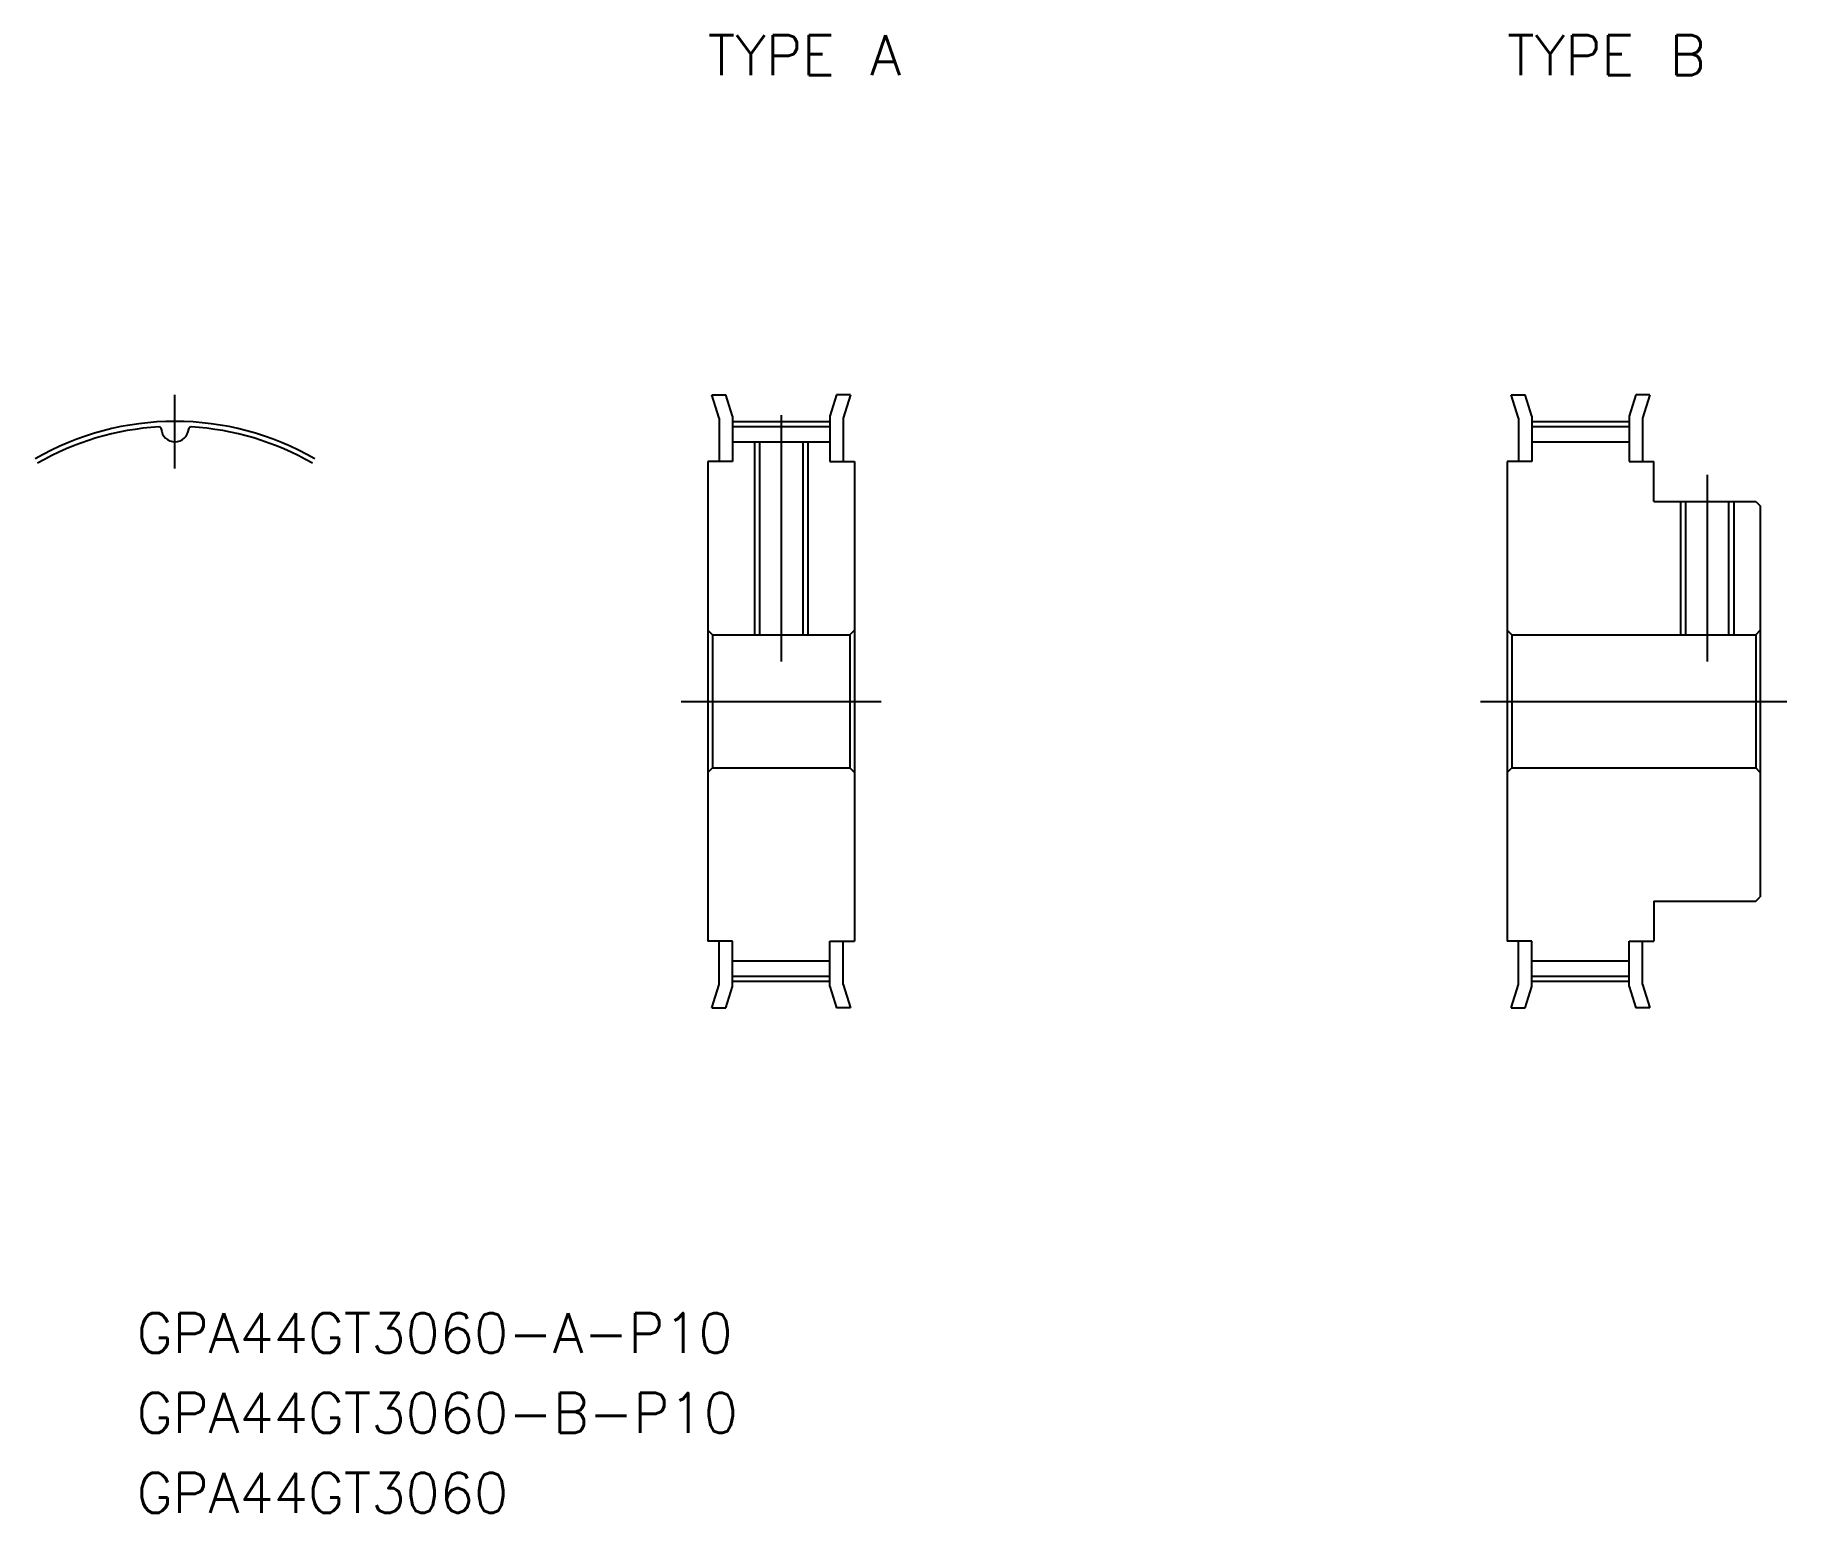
# Model space of a CAD drawing. Extents: x -11 to 121, y -61 to 50.
import ezdxf

# ---------------------------------------------------------------- set-up
doc = ezdxf.new("R2010")
doc.units = 0
doc.linetypes.add('CENTER', pattern=[50.8, 31.75, -6.35, 6.35, -6.35])
doc.layers.get('0').update_dxf_attribs({"linetype": 'CONTINUOUS'})
doc.layers.add('CENTER', color=1, linetype='CONTINUOUS')
doc.styles.get("Standard").update_dxf_attribs({"font": 'txt.shx', "height": 3, "bigfont": 'bigfont.shx'})

msp = doc.modelspace()

# ---------------------------------------------------------------- linework, layer by layer
at = {"color": 7, "linetype": 'CONTINUOUS'}
for p, q in [((40.3, 23), (41.35, 23)), ((40.85, 21.24), (40.3, 23)), ((41.85, 21.4), (41.35, 23)), ((49.65, 23), (49.15, 21.4)), ((50.7, 23), (49.65, 23)), ((50.7, 23), (50.15, 21.24)), ((100.85, 21.24), (100.3, 23)), ((100.3, 23), (101.35, 23)), ((101.85, 21.4), (101.35, 23)), ((109.65, 23), (109.15, 21.4)), ((110.7, 23), (109.65, 23)), ((110.7, 23), (110.15, 21.24)), ((40.85, 21.24), (40.85, 18)), ((41.85, 21.4), (41.85, 18)), ((49.15, 21.4), (49.15, 18)), ((50.15, 21.24), (50.15, 18)), ((100.85, 21.24), (100.85, 18)), ((101.85, 21.4), (101.85, 18)), ((109.15, 21.4), (109.15, 18)), ((110.15, 21.24), (110.15, 18)), ((41.85, 20.63), (49.15, 20.63)), ((101.85, 20.63), (109.15, 20.63)), ((41.85, 19.48), (49.15, 19.48)), ((43.88, 19.48), (43.88, 5)), ((47.12, 19.48), (47.12, 5)), ((101.85, 19.48), (109.15, 19.48)), ((40, 18), (40, -18)), ((41.85, 18), (40, 18)), ((49.15, 18), (51, 18)), ((51, 18), (51, -18)), ((100, 18), (100, -18)), ((101.85, 18), (100, 18)), ((109.15, 18), (111, 18)), ((111, 15), (111, 18)), ((111, 15), (118.66, 15)), ((113.38, 15), (113.38, 5)), ((116.62, 15), (116.62, 5)), ((118.66, 15), (119, 14.66)), ((119, 14.66), (119, -14.66)), ((40, 5.34), (40.34, 5)), ((51, 5.34), (50.66, 5)), ((100, 5.34), (100.34, 5)), ((119, 5.34), (118.66, 5)), ((40.34, 5), (50.66, 5)), ((40.34, 5), (40.34, -5)), ((50.66, 5), (50.66, -5)), ((100.34, 5), (118.66, 5)), ((100.34, 5), (100.34, -5)), ((118.66, 5), (118.66, -5)), ((40, -5.34), (40.34, -5)), ((40.34, -5), (50.66, -5)), ((51, -5.34), (50.66, -5)), ((100, -5.34), (100.34, -5)), ((100.34, -5), (118.66, -5)), ((119, -5.34), (118.66, -5)), ((111, -15), (118.66, -15)), ((111, -15), (111, -18)), ((118.66, -15), (119, -14.66)), ((41.85, -18), (40, -18)), ((40.85, -21.25), (40.85, -18)), ((41.85, -21.4), (41.85, -18)), ((49.15, -21.4), (49.15, -18)), ((49.15, -18), (51, -18)), ((50.15, -21.25), (50.15, -18)), ((101.85, -18), (100, -18)), ((100.85, -21.25), (100.85, -18)), ((101.85, -21.4), (101.85, -18)), ((109.15, -21.4), (109.15, -18)), ((109.15, -18), (111, -18)), ((110.15, -21.25), (110.15, -18)), ((41.85, -19.48), (49.15, -19.48)), ((101.85, -19.48), (109.15, -19.48)), ((41.85, -20.63), (49.15, -20.63)), ((101.85, -20.63), (109.15, -20.63)), ((40.3, -23), (40.85, -21.25)), ((41.35, -23), (41.85, -21.4)), ((49.15, -21.4), (49.65, -23)), ((50.15, -21.25), (50.7, -23)), ((100.3, -23), (100.85, -21.25)), ((101.35, -23), (101.85, -21.4)), ((109.15, -21.4), (109.65, -23)), ((110.15, -21.25), (110.7, -23)), ((40.3, -23), (41.35, -23)), ((50.7, -23), (49.65, -23)), ((100.3, -23), (101.35, -23)), ((110.7, -23), (109.65, -23))]:
    msp.add_line(p, q, dxfattribs=at)
at = {"color": 3, "linetype": 'CONTINUOUS'}
for p, q in [((43.5, 19.48), (43.5, 5)), ((47.5, 19.48), (47.5, 5)), ((113, 15), (113, 5)), ((117, 15), (117, 5))]:
    msp.add_line(p, q, dxfattribs=at)
at = {"color": 7, "linetype": 'CONTINUOUS'}
for centre, radius, start, end in [((0, 0), 20.63, 93.3453, 120), ((-1.19, 20.42), 0.171, 4.1614, 93.3453), ((0, 20.51), 1.03, 184.1614, 355.8386), ((1.19, 20.42), 0.171, 86.6547, 175.8386), ((0, 0), 20.63, 60, 86.6547)]:
    msp.add_arc(centre, radius, start, end, dxfattribs=at)
at = {"layer": 'CENTER', "color": 1, "linetype": 'CENTER'}
for p, q in [((0, 17.48), (0, 23.01)), ((45.5, 21.48), (45.5, 3)), ((41.85, 21.01), (49.15, 21.01)), ((101.85, 21.01), (109.15, 21.01)), ((115, 17), (115, 3)), ((38, 0), (53, 0)), ((98, 0), (121, 0)), ((41.85, -21.01), (49.15, -21.01)), ((101.85, -21.01), (109.15, -21.01))]:
    msp.add_line(p, q, dxfattribs=at)
msp.add_arc((0, 0), 21.01, 60, 120, dxfattribs=at)

# ---------------------------------------------------------------- texts
at = {"color": 7, "linetype": 'CONTINUOUS'}
for s, p in [('TYPE A', (40, 47)), ('TYPE B', (100, 47)), ('GPA44GT3060-A-P10', (-2.88, -48.9)), ('GPA44GT3060-B-P10', (-2.88, -54.9)), ('GPA44GT3060', (-2.88, -60.9))]:
    msp.add_text(s, height=3, dxfattribs=at).set_placement(p)

doc.saveas('drawing.dxf')
